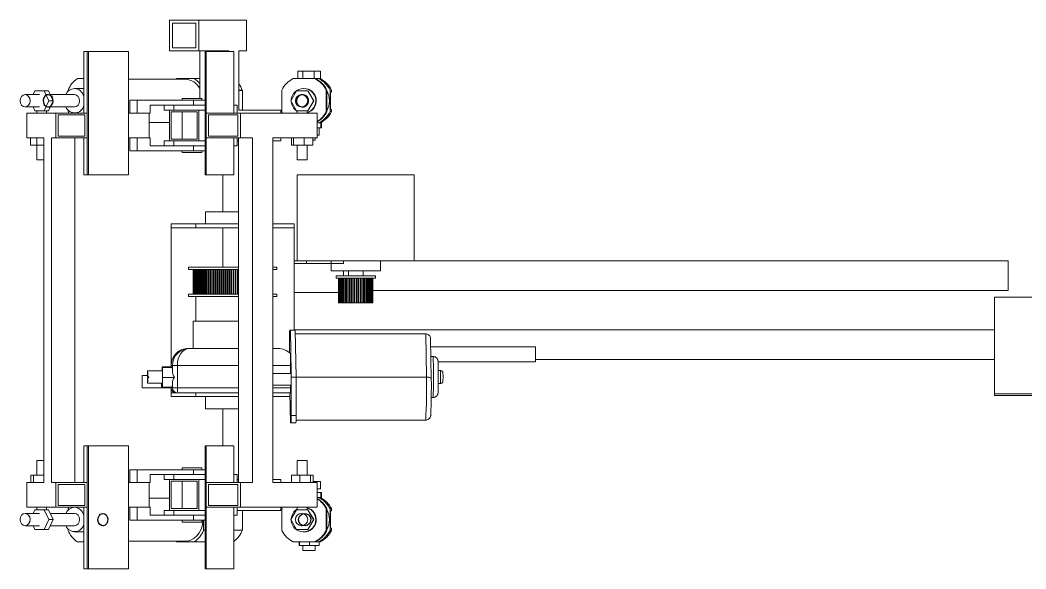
# Model space of a CAD drawing. Header units: millimetres. Extents: x 0 to 1189, y 0 to 841.
# Drawn here: x 435.1 to 516.8, y 687 to 731.6 of the extents above; entities that cross this region are included whole.
import ezdxf

# ---------------------------------------------------------------- set-up
doc = ezdxf.new("R2010")
doc.units = ezdxf.units.MM

msp = doc.modelspace()

# ---------------------------------------------------------------- linework, layer by layer
at = {"color": 7, "linetype": 'Continuous', "lineweight": 15}
for p, q in [((447.239, 731.596), (449.61, 731.596)), ((447.239, 729.096), (447.239, 731.596)), ((449.61, 731.596), (449.61, 729.096)), ((449.61, 731.596), (453.489, 731.596)), ((453.489, 731.596), (453.489, 729.096)), ((447.476, 729.346), (447.476, 731.346)), ((447.476, 731.346), (449.373, 731.346)), ((449.373, 731.346), (449.373, 729.346)), ((440.273, 729.046), (440.273, 724.046)), ((440.273, 729.046), (440.53, 729.046)), ((440.53, 729.046), (440.53, 719.046)), ((440.53, 729.046), (440.664, 729.046)), ((440.664, 729.046), (440.664, 719.046)), ((443.901, 729.046), (440.664, 729.046)), ((443.901, 729.046), (443.901, 719.046)), ((449.61, 729.096), (447.239, 729.096)), ((449.373, 729.346), (447.476, 729.346)), ((449.61, 729.096), (452.06, 729.096)), ((449.689, 729.096), (449.689, 725.246)), ((450.127, 729.046), (450.127, 719.046)), ((450.207, 729.046), (450.127, 729.046)), ((450.207, 729.046), (450.207, 719.046)), ((452.452, 729.046), (450.207, 729.046)), ((452.06, 729.096), (452.06, 729.046)), ((452.452, 724.046), (452.452, 729.046)), ((452.854, 729.096), (453.489, 729.096)), ((452.854, 729.096), (452.854, 724.296)), ((457.649, 727.446), (457.649, 726.846)), ((457.649, 727.446), (458.074, 727.446)), ((458.074, 727.446), (458.074, 726.846)), ((458.074, 727.446), (458.997, 727.446)), ((458.997, 727.446), (458.997, 726.846)), ((458.997, 727.446), (459.495, 727.446)), ((459.495, 727.446), (459.495, 726.846)), ((440.273, 726.846), (439.746, 726.846)), ((448.529, 726.796), (443.901, 726.796)), ((447.822, 726.846), (447.744, 726.796)), ((449.236, 726.846), (447.822, 726.846)), ((449.236, 726.846), (449.689, 726.846)), ((459.031, 726.846), (457.288, 726.846)), ((459.031, 726.846), (459.09, 726.846)), ((459.347, 726.846), (459.09, 726.846)), ((459.347, 726.846), (459.441, 726.846)), ((459.441, 726.846), (459.495, 726.846)), ((436.156, 725.546), (436.296, 725.846)), ((436.296, 725.846), (437.045, 725.846)), ((437.396, 725.846), (437.045, 725.846)), ((437.045, 725.846), (437.42, 725.046)), ((437.396, 725.846), (437.771, 725.046)), ((438.994, 725.81), (438.994, 725.918)), ((440.273, 726.046), (439.517, 726.046)), ((452.854, 725.918), (453.149, 725.918)), ((452.854, 725.896), (453.165, 725.896)), ((453.149, 725.896), (453.149, 725.918)), ((453.165, 724.296), (453.165, 725.896)), ((456.36, 724.175), (456.36, 725.918)), ((457.086, 725.046), (457.548, 725.846)), ((457.548, 725.846), (458.472, 725.846)), ((458.159, 726.046), (458.122, 726.046)), ((458.485, 725.846), (458.472, 725.846)), ((458.472, 725.846), (458.933, 725.046)), ((458.485, 725.846), (458.947, 725.046)), ((459.959, 724.175), (459.959, 725.918)), ((459.959, 725.918), (460.018, 725.918)), ((460.018, 724.175), (460.018, 725.918)), ((460.275, 724.175), (460.275, 725.918)), ((460.275, 725.918), (460.399, 725.918)), ((460.399, 725.746), (460.312, 725.746)), ((460.312, 725.746), (460.312, 724.346)), ((460.399, 725.746), (460.399, 725.918)), ((436.671, 725.546), (435.5, 725.546)), ((437.42, 725.046), (437.045, 724.246)), ((437.771, 725.046), (437.396, 724.246)), ((437.771, 725.046), (437.42, 725.046)), ((439.517, 725.546), (437.537, 725.546)), ((443.997, 725.096), (443.997, 724.046)), ((443.997, 725.096), (444.618, 725.096)), ((444.618, 725.096), (444.618, 724.046)), ((444.618, 725.096), (449.183, 725.096)), ((448.26, 725.246), (448.26, 725.096)), ((448.26, 725.246), (449.86, 725.246)), ((449.183, 725.096), (449.183, 724.696)), ((449.183, 725.096), (450.127, 725.096)), ((449.86, 725.096), (449.86, 725.246)), ((457.548, 724.246), (457.086, 725.046)), ((458.01, 725.546), (457.964, 725.546)), ((458.933, 725.046), (458.472, 724.246)), ((458.947, 725.046), (458.485, 724.246)), ((458.947, 725.046), (458.933, 725.046)), ((435.5, 724.546), (436.671, 724.546)), ((436.296, 724.246), (436.156, 724.546)), ((436.456, 724.246), (436.296, 724.246)), ((436.446, 724.246), (436.446, 724.046)), ((436.885, 724.246), (436.456, 724.246)), ((437.045, 724.246), (436.885, 724.246)), ((437.396, 724.246), (437.045, 724.246)), ((437.246, 724.046), (437.246, 724.246)), ((437.537, 724.546), (439.517, 724.546)), ((438.994, 724.175), (438.994, 724.283)), ((438.994, 724.175), (439.049, 724.046)), ((445.652, 724.696), (448.283, 724.696)), ((445.652, 724.046), (445.652, 724.696)), ((446.802, 724.696), (446.802, 724.296)), ((447.239, 724.296), (446.802, 724.296)), ((447.239, 724.296), (447.239, 721.796)), ((447.43, 724.296), (447.239, 724.296)), ((447.372, 724.156), (447.372, 721.936)), ((449.477, 724.156), (447.372, 724.156)), ((447.596, 724.296), (447.43, 724.296)), ((447.596, 724.696), (447.596, 724.296)), ((450.127, 724.296), (447.596, 724.296)), ((448.26, 724.156), (448.26, 721.936)), ((450.127, 724.696), (448.283, 724.696)), ((449.477, 721.936), (449.477, 724.156)), ((449.61, 721.796), (449.61, 724.296)), ((452.723, 724.696), (452.452, 724.696)), ((452.723, 724.696), (452.723, 724.046)), ((452.854, 724.296), (456.282, 724.296)), ((456.282, 724.046), (456.282, 724.296)), ((456.36, 724.175), (456.427, 724.046)), ((457.745, 724.246), (457.548, 724.246)), ((457.617, 724.246), (457.617, 724.046)), ((458.274, 724.246), (457.745, 724.246)), ((457.964, 724.546), (458.01, 724.546)), ((458.472, 724.246), (458.274, 724.246)), ((458.417, 724.046), (458.417, 724.246)), ((458.485, 724.246), (458.472, 724.246)), ((459.959, 724.175), (460.018, 724.175)), ((460.275, 724.175), (460.399, 724.175)), ((460.312, 724.346), (460.399, 724.346)), ((460.399, 724.175), (460.399, 724.346)), ((435.647, 722.046), (435.647, 724.046)), ((438.008, 724.046), (435.647, 724.046)), ((438.008, 722.046), (438.008, 724.046)), ((440.53, 724.046), (438.008, 724.046)), ((440.354, 723.906), (438.185, 723.906)), ((438.185, 723.906), (438.185, 722.186)), ((440.354, 722.186), (440.354, 723.906)), ((440.53, 724.046), (440.53, 722.046)), ((443.901, 724.046), (444.618, 724.046)), ((444.618, 724.046), (445.652, 724.046)), ((445.569, 724.046), (445.569, 722.046)), ((445.569, 723.296), (447.239, 723.296)), ((450.207, 724.046), (450.207, 722.046)), ((450.207, 724.046), (452.989, 724.046)), ((450.401, 723.906), (452.794, 723.906)), ((450.401, 722.186), (450.401, 723.906)), ((452.794, 723.906), (452.794, 722.186)), ((452.989, 722.046), (452.989, 724.046)), ((452.989, 724.046), (459.243, 724.046)), ((459.243, 722.046), (459.243, 724.046)), ((459.347, 723.246), (459.243, 723.246)), ((459.52, 722.846), (459.243, 722.846)), ((459.347, 723.246), (459.432, 723.246)), ((459.388, 722.846), (459.388, 722.246)), ((459.432, 723.246), (459.52, 723.246)), ((459.52, 722.846), (459.52, 723.246)), ((459.52, 723.246), (459.572, 723.246)), ((459.572, 722.846), (459.52, 722.846)), ((459.572, 722.846), (459.572, 723.246)), ((437.014, 722.046), (435.647, 722.046)), ((435.926, 721.446), (435.926, 722.046)), ((436.459, 721.446), (436.459, 722.046)), ((437.014, 694.046), (437.014, 722.046)), ((437.635, 694.046), (437.635, 722.046)), ((438.008, 722.046), (437.635, 722.046)), ((440.53, 722.046), (438.008, 722.046)), ((438.185, 722.186), (440.354, 722.186)), ((439.536, 694.046), (439.536, 722.046)), ((440.273, 722.046), (440.273, 719.046)), ((443.901, 722.046), (444.618, 722.046)), ((443.997, 720.996), (443.997, 722.046)), ((444.618, 720.996), (444.618, 722.046)), ((444.618, 722.046), (445.652, 722.046)), ((445.652, 721.396), (445.652, 722.046)), ((446.802, 721.796), (446.802, 721.396)), ((446.802, 721.796), (447.239, 721.796)), ((447.239, 721.796), (447.43, 721.796)), ((447.372, 721.936), (449.477, 721.936)), ((447.43, 721.796), (447.596, 721.796)), ((447.596, 721.796), (450.127, 721.796)), ((447.596, 721.396), (447.596, 721.796)), ((450.207, 722.046), (452.989, 722.046)), ((452.794, 722.186), (450.401, 722.186)), ((452.452, 719.046), (452.452, 722.046)), ((452.723, 721.396), (452.723, 722.046)), ((452.723, 721.796), (452.84, 721.796)), ((452.84, 722.046), (452.84, 694.046)), ((452.989, 722.046), (453.976, 722.046)), ((453.976, 722.046), (453.976, 694.046)), ((455.622, 722.046), (459.243, 722.046)), ((455.622, 722.046), (455.622, 694.046)), ((455.622, 721.796), (456.282, 721.796)), ((456.282, 721.796), (456.282, 722.046)), ((457.15, 721.446), (457.15, 722.046)), ((457.306, 721.446), (457.306, 722.046)), ((458.173, 721.446), (458.173, 722.046)), ((458.883, 721.446), (458.883, 722.046)), ((459.072, 721.846), (458.883, 721.846)), ((459.072, 721.846), (459.072, 722.046)), ((459.388, 722.246), (459.243, 722.246)), ((436.459, 721.446), (435.926, 721.446)), ((436.446, 721.446), (436.446, 720.246)), ((437.014, 721.446), (436.459, 721.446)), ((443.997, 720.996), (444.618, 720.996)), ((444.618, 720.996), (449.183, 720.996)), ((448.283, 721.396), (445.652, 721.396)), ((448.26, 720.996), (448.26, 720.846)), ((448.26, 720.846), (449.86, 720.846)), ((450.127, 721.396), (448.283, 721.396)), ((449.183, 720.996), (449.183, 721.396)), ((449.183, 720.996), (450.127, 720.996)), ((449.86, 720.846), (449.86, 720.996)), ((452.723, 721.396), (452.452, 721.396)), ((457.306, 721.446), (457.15, 721.446)), ((458.173, 721.446), (457.306, 721.446)), ((457.617, 721.446), (457.617, 720.246)), ((458.883, 721.446), (458.173, 721.446)), ((458.417, 720.246), (458.417, 721.446)), ((437.014, 720.246), (436.446, 720.246)), ((458.417, 720.246), (457.617, 720.246)), ((440.273, 719.046), (440.53, 719.046)), ((440.53, 719.046), (440.664, 719.046)), ((443.901, 719.046), (440.664, 719.046)), ((450.207, 719.046), (450.127, 719.046)), ((452.452, 719.046), (450.207, 719.046)), ((451.565, 719.046), (451.565, 716.046)), ((457.609, 719.046), (457.609, 712.046)), ((462.365, 719.046), (457.609, 719.046)), ((467.121, 719.046), (462.365, 719.046)), ((467.121, 712.046), (467.121, 719.046)), ((450.165, 716.046), (450.165, 715.046)), ((450.165, 716.046), (452.84, 716.046)), ((447.365, 714.746), (447.365, 715.046)), ((447.365, 715.046), (449.365, 715.046)), ((449.365, 714.746), (447.365, 714.746)), ((447.365, 703.546), (447.365, 714.746)), ((449.365, 715.046), (449.365, 714.746)), ((452.84, 715.046), (449.365, 715.046)), ((452.84, 714.746), (449.365, 714.746)), ((451.565, 714.746), (451.565, 711.546)), ((455.622, 715.046), (457.365, 715.046)), ((457.365, 714.746), (455.622, 714.746)), ((457.365, 715.046), (457.365, 714.746)), ((457.365, 712.046), (457.365, 714.746)), ((457.365, 711.846), (457.365, 712.046)), ((457.365, 712.046), (458.365, 712.046)), ((458.365, 711.846), (457.365, 711.846)), ((457.365, 706.437), (457.365, 711.846)), ((458.365, 712.046), (458.365, 711.846)), ((460.365, 712.046), (458.365, 712.046)), ((460.365, 711.846), (458.365, 711.846)), ((460.365, 711.846), (460.365, 712.046)), ((460.365, 712.046), (461.163, 712.046)), ((460.365, 711.846), (460.365, 711.246)), ((461.365, 711.846), (460.365, 711.846)), ((462.365, 712.046), (461.163, 712.046)), ((461.365, 712.046), (461.365, 711.846)), ((467.121, 712.046), (462.365, 712.046)), ((464.365, 711.246), (464.365, 712.046)), ((515.365, 712.046), (467.121, 712.046)), ((515.365, 709.646), (515.365, 712.046)), ((448.765, 711.546), (448.765, 711.346)), ((448.765, 711.546), (452.84, 711.546)), ((448.765, 711.346), (452.84, 711.346)), ((449.165, 709.346), (449.165, 711.346)), ((449.166, 711.346), (449.166, 709.346)), ((449.172, 709.346), (449.172, 711.346)), ((449.176, 711.346), (449.176, 709.346)), ((449.189, 709.346), (449.189, 711.346)), ((449.195, 711.346), (449.195, 709.346)), ((449.213, 709.346), (449.213, 711.346)), ((449.222, 711.346), (449.222, 709.346)), ((449.247, 709.346), (449.247, 711.346)), ((449.258, 711.346), (449.258, 709.346)), ((449.289, 709.346), (449.289, 711.346)), ((449.302, 711.346), (449.302, 709.346)), ((449.339, 709.346), (449.339, 711.346)), ((449.355, 711.346), (449.355, 709.346)), ((449.398, 709.346), (449.398, 711.346)), ((449.416, 711.346), (449.416, 709.346)), ((449.465, 709.346), (449.465, 711.346)), ((449.485, 711.346), (449.485, 709.346)), ((449.54, 709.346), (449.54, 711.346)), ((449.562, 711.346), (449.562, 709.346)), ((449.622, 709.346), (449.622, 711.346)), ((449.647, 711.346), (449.647, 709.346)), ((449.712, 709.346), (449.712, 711.346)), ((449.739, 711.346), (449.739, 709.346)), ((449.809, 709.346), (449.809, 711.346)), ((449.838, 711.346), (449.838, 709.346)), ((449.914, 709.346), (449.914, 711.346)), ((449.945, 711.346), (449.945, 709.346)), ((450.025, 709.346), (450.025, 711.346)), ((450.057, 711.346), (450.057, 709.346)), ((450.142, 709.346), (450.142, 711.346)), ((450.177, 711.346), (450.177, 709.346)), ((450.266, 709.346), (450.266, 711.346)), ((450.302, 711.346), (450.302, 709.346)), ((450.395, 709.346), (450.395, 711.346)), ((450.433, 711.346), (450.433, 709.346)), ((450.53, 709.346), (450.53, 711.346)), ((450.569, 711.346), (450.569, 709.346)), ((450.67, 709.346), (450.67, 711.346)), ((450.71, 711.346), (450.71, 709.346)), ((450.814, 709.346), (450.814, 711.346)), ((450.856, 711.346), (450.856, 709.346)), ((450.963, 709.346), (450.963, 711.346)), ((451.005, 711.346), (451.005, 709.346)), ((451.115, 709.346), (451.115, 711.346)), ((451.159, 711.346), (451.159, 709.346)), ((451.271, 709.346), (451.271, 711.346)), ((451.316, 711.346), (451.316, 709.346)), ((451.43, 709.346), (451.43, 711.346)), ((451.475, 711.346), (451.475, 709.346)), ((451.591, 709.346), (451.591, 711.346)), ((451.637, 711.346), (451.637, 709.346)), ((451.755, 709.346), (451.755, 711.346)), ((451.802, 711.346), (451.802, 709.346)), ((451.92, 709.346), (451.92, 711.346)), ((451.967, 711.346), (451.967, 709.346)), ((452.086, 709.346), (452.086, 711.346)), ((452.134, 711.346), (452.134, 709.346)), ((452.254, 709.346), (452.254, 711.346)), ((452.301, 711.346), (452.301, 709.346)), ((452.421, 709.346), (452.421, 711.346)), ((452.469, 711.346), (452.469, 709.346)), ((452.589, 709.346), (452.589, 711.346)), ((452.636, 711.346), (452.636, 709.346)), ((452.755, 709.346), (452.755, 711.346)), ((452.802, 711.346), (452.802, 709.346)), ((455.622, 711.546), (455.944, 711.546)), ((455.622, 711.346), (455.944, 711.346)), ((455.944, 711.546), (455.965, 711.546)), ((455.944, 711.346), (455.965, 711.346)), ((455.965, 711.346), (455.965, 711.546)), ((462.365, 711.246), (460.365, 711.246)), ((461.365, 711.246), (461.365, 710.846)), ((461.765, 711.246), (461.765, 710.846)), ((464.365, 711.246), (462.365, 711.246)), ((462.965, 710.846), (462.965, 711.246)), ((460.765, 710.846), (460.765, 710.646)), ((460.765, 710.846), (463.965, 710.846)), ((460.765, 710.646), (463.965, 710.646)), ((460.966, 710.646), (460.966, 708.646)), ((460.967, 708.646), (460.967, 710.646)), ((460.98, 710.646), (460.98, 708.646)), ((460.984, 708.646), (460.984, 710.646)), ((461.009, 710.646), (461.009, 708.646)), ((461.016, 708.646), (461.016, 710.646)), ((461.053, 710.646), (461.053, 708.646)), ((461.062, 708.646), (461.062, 710.646)), ((461.111, 710.646), (461.111, 708.646)), ((461.123, 708.646), (461.123, 710.646)), ((461.183, 710.646), (461.183, 708.646)), ((461.198, 708.646), (461.198, 710.646)), ((461.268, 710.646), (461.268, 708.646)), ((461.285, 708.646), (461.285, 710.646)), ((461.365, 710.646), (461.365, 708.646)), ((461.384, 708.646), (461.384, 710.646)), ((461.473, 710.646), (461.473, 708.646)), ((461.494, 708.646), (461.494, 710.646)), ((461.591, 710.646), (461.591, 708.646)), ((461.613, 708.646), (461.613, 710.646)), ((461.717, 710.646), (461.717, 708.646)), ((461.741, 708.646), (461.741, 710.646)), ((461.851, 710.646), (461.851, 708.646)), ((461.875, 708.646), (461.875, 710.646)), ((461.989, 710.646), (461.989, 708.646)), ((462.015, 708.646), (462.015, 710.646)), ((462.132, 710.646), (462.132, 708.646)), ((462.159, 708.646), (462.159, 710.646)), ((462.278, 710.646), (462.278, 708.646)), ((462.305, 708.646), (462.305, 710.646)), ((462.425, 710.646), (462.425, 708.646)), ((462.451, 708.646), (462.451, 710.646)), ((462.57, 710.646), (462.57, 708.646)), ((462.597, 708.646), (462.597, 710.646)), ((462.714, 710.646), (462.714, 708.646)), ((462.74, 708.646), (462.74, 710.646)), ((462.854, 710.646), (462.854, 708.646)), ((462.879, 708.646), (462.879, 710.646)), ((462.988, 710.646), (462.988, 708.646)), ((463.012, 708.646), (463.012, 710.646)), ((463.116, 710.646), (463.116, 708.646)), ((463.138, 708.646), (463.138, 710.646)), ((463.235, 710.646), (463.235, 708.646)), ((463.256, 708.646), (463.256, 710.646)), ((463.345, 710.646), (463.345, 708.646)), ((463.364, 708.646), (463.364, 710.646)), ((463.444, 710.646), (463.444, 708.646)), ((463.461, 708.646), (463.461, 710.646)), ((463.531, 710.646), (463.531, 708.646)), ((463.546, 708.646), (463.546, 710.646)), ((463.606, 710.646), (463.606, 708.646)), ((463.618, 708.646), (463.618, 710.646)), ((463.667, 710.646), (463.667, 708.646)), ((463.676, 708.646), (463.676, 710.646)), ((463.713, 710.646), (463.713, 708.646)), ((463.72, 708.646), (463.72, 710.646)), ((463.745, 710.646), (463.745, 708.646)), ((463.749, 708.646), (463.749, 710.646)), ((463.762, 710.646), (463.762, 708.646)), ((463.763, 708.646), (463.763, 710.646)), ((463.965, 710.646), (463.965, 710.846)), ((460.966, 709.496), (457.365, 709.496)), ((515.365, 709.646), (463.763, 709.646)), ((448.765, 709.346), (448.765, 709.146)), ((448.765, 709.346), (452.84, 709.346)), ((448.765, 709.146), (452.84, 709.146)), ((449.365, 709.146), (449.365, 707.146)), ((455.622, 709.346), (455.944, 709.346)), ((455.622, 709.146), (455.944, 709.146)), ((455.944, 709.346), (455.965, 709.346)), ((455.944, 709.146), (455.965, 709.146)), ((455.965, 709.146), (455.965, 709.346)), ((460.966, 708.646), (460.967, 708.646)), ((460.967, 708.646), (460.98, 708.646)), ((460.98, 708.646), (460.984, 708.646)), ((460.984, 708.646), (461.009, 708.646)), ((461.009, 708.646), (461.016, 708.646)), ((461.016, 708.646), (461.053, 708.646)), ((461.053, 708.646), (461.062, 708.646)), ((461.062, 708.646), (461.111, 708.646)), ((461.111, 708.646), (461.123, 708.646)), ((461.123, 708.646), (461.183, 708.646)), ((461.183, 708.646), (461.198, 708.646)), ((461.198, 708.646), (461.268, 708.646)), ((461.268, 708.646), (461.285, 708.646)), ((461.285, 708.646), (461.365, 708.646)), ((461.365, 708.646), (461.384, 708.646)), ((461.384, 708.646), (461.473, 708.646)), ((461.473, 708.646), (461.494, 708.646)), ((461.494, 708.646), (461.591, 708.646)), ((461.591, 708.646), (461.613, 708.646)), ((461.613, 708.646), (461.717, 708.646)), ((461.717, 708.646), (461.741, 708.646)), ((461.741, 708.646), (461.851, 708.646)), ((461.851, 708.646), (461.875, 708.646)), ((461.875, 708.646), (461.989, 708.646)), ((461.989, 708.646), (462.015, 708.646)), ((462.015, 708.646), (462.132, 708.646)), ((462.132, 708.646), (462.159, 708.646)), ((462.159, 708.646), (462.278, 708.646)), ((462.278, 708.646), (462.305, 708.646)), ((462.305, 708.646), (462.425, 708.646)), ((462.425, 708.646), (462.451, 708.646)), ((462.451, 708.646), (462.57, 708.646)), ((462.57, 708.646), (462.597, 708.646)), ((462.597, 708.646), (462.714, 708.646)), ((462.714, 708.646), (462.74, 708.646)), ((462.74, 708.646), (462.854, 708.646)), ((462.854, 708.646), (462.879, 708.646)), ((462.879, 708.646), (462.988, 708.646)), ((462.988, 708.646), (463.012, 708.646)), ((463.012, 708.646), (463.116, 708.646)), ((463.116, 708.646), (463.138, 708.646)), ((463.138, 708.646), (463.235, 708.646)), ((463.235, 708.646), (463.256, 708.646)), ((463.256, 708.646), (463.345, 708.646)), ((463.345, 708.646), (463.364, 708.646)), ((463.364, 708.646), (463.444, 708.646)), ((463.444, 708.646), (463.461, 708.646)), ((463.461, 708.646), (463.531, 708.646)), ((463.531, 708.646), (463.546, 708.646)), ((463.546, 708.646), (463.606, 708.646)), ((463.606, 708.646), (463.618, 708.646)), ((463.618, 708.646), (463.667, 708.646)), ((463.667, 708.646), (463.676, 708.646)), ((463.676, 708.646), (463.713, 708.646)), ((463.713, 708.646), (463.72, 708.646)), ((463.72, 708.646), (463.745, 708.646)), ((463.745, 708.646), (463.749, 708.646)), ((463.749, 708.646), (463.762, 708.646)), ((463.762, 708.646), (463.763, 708.646)), ((518.27, 709.11), (514.27, 709.11)), ((514.27, 701.25), (514.27, 709.11)), ((449.165, 707.146), (449.165, 704.946)), ((452.84, 707.146), (449.165, 707.146)), ((456.997, 706.437), (457.052, 706.437)), ((457.052, 706.437), (457.115, 702.918)), ((457.052, 706.437), (457.452, 706.437)), ((514.27, 706.446), (457.365, 706.446)), ((457.452, 706.437), (457.521, 702.609)), ((468.051, 706.122), (457.458, 706.122)), ((468.051, 706.122), (468.114, 702.622)), ((456.986, 704.598), (456.986, 705.837)), ((468.506, 702.465), (468.448, 705.728)), ((448.847, 704.946), (448.765, 704.946)), ((452.84, 704.946), (448.847, 704.946)), ((456.046, 704.946), (455.622, 704.946)), ((476.965, 705.065), (468.46, 705.065)), ((476.965, 703.865), (476.965, 705.065)), ((468.651, 704.288), (468.474, 704.288)), ((469.056, 703.865), (476.965, 703.865)), ((514.27, 704.046), (476.965, 704.046)), ((446.655, 703.122), (445.455, 703.122)), ((446.643, 703.122), (446.647, 703.436)), ((446.647, 703.436), (446.663, 703.407)), ((446.647, 703.436), (447.447, 703.436)), ((446.663, 703.407), (446.671, 702.593)), ((446.663, 703.407), (447.463, 703.407)), ((447.365, 703.546), (447.365, 703.436)), ((447.365, 703.546), (447.465, 703.546)), ((447.447, 703.436), (447.463, 703.407)), ((447.463, 703.407), (447.465, 703.196)), ((447.465, 703.546), (447.465, 703.196)), ((447.872, 703.546), (447.465, 703.546)), ((447.872, 701.746), (447.872, 703.546)), ((457.071, 703.546), (457.071, 702.918)), ((457.121, 702.918), (457.121, 702.609)), ((469.251, 703.146), (469.051, 703.146)), ((445.018, 701.746), (445.018, 702.746)), ((445.021, 702.746), (445.021, 701.746)), ((445.446, 702.648), (445.464, 702.648)), ((445.464, 702.596), (445.446, 702.596)), ((445.455, 702.122), (446.655, 702.122)), ((445.564, 702.648), (445.464, 702.648)), ((445.464, 702.596), (445.564, 702.596)), ((446.577, 701.746), (446.577, 702.122)), ((446.646, 701.837), (446.643, 702.122)), ((446.671, 702.593), (446.662, 701.808)), ((446.671, 702.593), (447.635, 702.593)), ((447.465, 702.072), (447.462, 701.808)), ((447.465, 702.072), (447.465, 701.746)), ((457.121, 702.609), (457.121, 701.97)), ((457.121, 702.609), (457.521, 702.609)), ((468.114, 702.622), (457.52, 702.622)), ((457.521, 702.609), (457.521, 699.49)), ((469.051, 702.098), (469.251, 702.098)), ((469.457, 702.532), (469.457, 702.622)), ((446.577, 701.746), (447.437, 701.746)), ((446.662, 701.808), (446.646, 701.837)), ((446.662, 701.808), (447.462, 701.808)), ((447.365, 701.346), (447.365, 701.746)), ((447.365, 701.046), (447.365, 701.346)), ((447.365, 701.346), (447.807, 701.346)), ((447.437, 701.808), (447.437, 701.746)), ((447.465, 701.746), (447.437, 701.746)), ((447.872, 701.746), (447.465, 701.746)), ((447.807, 701.346), (447.865, 701.346)), ((447.865, 701.346), (452.84, 701.346)), ((449.365, 701.346), (449.365, 701.046)), ((455.622, 701.346), (457.064, 701.346)), ((457.052, 698.89), (457.008, 701.346)), ((457.071, 701.97), (457.071, 701.746)), ((457.121, 701.97), (457.121, 699.49)), ((518.27, 701.25), (514.27, 701.25)), ((514.27, 701.11), (514.27, 701.25)), ((449.365, 701.046), (447.365, 701.046)), ((452.84, 701.046), (449.365, 701.046)), ((450.165, 701.046), (450.165, 700.046)), ((457.014, 701.046), (455.622, 701.046)), ((468.498, 700.956), (468.651, 700.956)), ((518.27, 701.11), (514.27, 701.11)), ((450.165, 700.046), (452.84, 700.046)), ((451.565, 700.046), (451.565, 697.046)), ((457.11, 698.89), (457.052, 698.89)), ((457.11, 698.89), (457.51, 698.89)), ((457.121, 699.49), (457.521, 699.49)), ((468.051, 699.122), (457.518, 699.122)), ((440.273, 697.046), (440.273, 694.046)), ((440.273, 697.046), (440.53, 697.046)), ((440.53, 687.046), (440.53, 697.046)), ((440.53, 697.046), (440.664, 697.046)), ((440.664, 687.046), (440.664, 697.046)), ((443.901, 697.046), (440.664, 697.046)), ((443.901, 687.046), (443.901, 697.046)), ((450.127, 687.046), (450.127, 697.046)), ((450.207, 697.046), (450.127, 697.046)), ((450.207, 687.046), (450.207, 697.046)), ((452.452, 697.046), (450.207, 697.046)), ((452.452, 694.046), (452.452, 697.046)), ((436.446, 695.846), (436.446, 694.646)), ((436.446, 695.846), (437.014, 695.846)), ((457.617, 695.846), (457.617, 694.646)), ((457.617, 695.846), (458.417, 695.846)), ((458.417, 694.646), (458.417, 695.846)), ((435.962, 694.646), (435.962, 694.046)), ((435.962, 694.646), (436.172, 694.646)), ((436.172, 694.646), (436.172, 694.046)), ((436.172, 694.646), (437.014, 694.646)), ((443.997, 695.096), (443.997, 694.046)), ((443.997, 695.096), (444.618, 695.096)), ((444.618, 695.096), (444.618, 694.046)), ((444.618, 695.096), (449.183, 695.096)), ((445.652, 694.696), (445.652, 694.046)), ((448.283, 694.696), (445.652, 694.696)), ((446.802, 694.696), (446.802, 694.296)), ((447.596, 694.696), (447.596, 694.296)), ((448.26, 695.246), (448.26, 695.096)), ((449.819, 695.246), (448.26, 695.246)), ((450.127, 694.696), (448.283, 694.696)), ((449.183, 695.096), (449.183, 694.696)), ((449.183, 695.096), (450.127, 695.096)), ((449.86, 695.246), (449.819, 695.246)), ((449.86, 695.096), (449.86, 695.246)), ((452.723, 694.696), (452.452, 694.696)), ((452.723, 694.696), (452.723, 694.046)), ((457.136, 694.646), (457.136, 694.046)), ((457.136, 694.646), (457.819, 694.646)), ((457.819, 694.646), (457.819, 694.046)), ((457.819, 694.646), (458.699, 694.646)), ((458.699, 694.646), (458.699, 694.046)), ((458.699, 694.646), (458.897, 694.646)), ((458.897, 694.646), (458.897, 694.046)), ((435.647, 694.046), (435.647, 692.046)), ((437.014, 694.046), (435.647, 694.046)), ((438.008, 694.046), (437.635, 694.046)), ((438.008, 694.046), (438.008, 692.046)), ((440.53, 694.046), (438.008, 694.046)), ((438.185, 693.906), (440.354, 693.906)), ((438.185, 692.186), (438.185, 693.906)), ((440.354, 693.906), (440.354, 692.186)), ((440.53, 692.046), (440.53, 694.046)), ((443.901, 694.046), (444.618, 694.046)), ((444.618, 694.046), (445.652, 694.046)), ((445.569, 692.046), (445.569, 694.046)), ((446.802, 694.296), (447.239, 694.296)), ((447.239, 694.296), (447.43, 694.296)), ((447.239, 691.796), (447.239, 694.296)), ((447.372, 694.156), (449.477, 694.156)), ((447.372, 691.936), (447.372, 694.156)), ((447.43, 694.296), (447.596, 694.296)), ((447.596, 694.296), (450.127, 694.296)), ((448.26, 694.156), (448.26, 691.936)), ((449.477, 694.156), (449.477, 691.936)), ((449.61, 694.296), (449.61, 691.796)), ((450.207, 692.046), (450.207, 694.046)), ((450.207, 694.046), (452.989, 694.046)), ((452.794, 693.906), (450.401, 693.906)), ((450.401, 693.906), (450.401, 692.186)), ((452.723, 694.296), (452.84, 694.296)), ((452.794, 692.186), (452.794, 693.906)), ((452.989, 694.046), (452.989, 692.046)), ((452.989, 694.046), (453.976, 694.046)), ((455.622, 694.296), (456.282, 694.296)), ((455.622, 694.046), (459.243, 694.046)), ((456.282, 694.296), (456.282, 694.046)), ((458.897, 694.134), (458.997, 694.134)), ((458.997, 694.134), (458.997, 694.046)), ((458.997, 694.134), (459.495, 694.134)), ((459.243, 694.046), (459.243, 692.046)), ((459.495, 694.134), (459.495, 693.534)), ((459.243, 693.534), (459.495, 693.534)), ((459.52, 693.246), (459.243, 693.246)), ((459.52, 693.246), (459.52, 692.846)), ((459.572, 693.246), (459.52, 693.246)), ((459.572, 692.846), (459.572, 693.246)), ((447.239, 692.796), (445.569, 692.796)), ((459.347, 692.846), (459.243, 692.846)), ((459.347, 692.846), (459.432, 692.846)), ((459.432, 692.846), (459.52, 692.846)), ((459.52, 692.846), (459.572, 692.846)), ((436.671, 691.546), (435.5, 691.546)), ((438.008, 692.046), (435.647, 692.046)), ((436.296, 691.846), (436.156, 691.546)), ((436.456, 691.846), (436.296, 691.846)), ((436.446, 692.046), (436.446, 691.846)), ((436.456, 691.846), (436.885, 691.846)), ((437.045, 691.846), (436.885, 691.846)), ((437.42, 691.046), (437.045, 691.846)), ((437.045, 691.846), (437.396, 691.846)), ((437.246, 691.846), (437.246, 692.046)), ((437.771, 691.046), (437.396, 691.846)), ((439.517, 691.546), (437.537, 691.546)), ((440.53, 692.046), (438.008, 692.046)), ((440.354, 692.186), (438.185, 692.186)), ((439.049, 692.046), (438.994, 691.918)), ((438.994, 691.81), (438.994, 691.918)), ((440.273, 692.046), (440.273, 687.046)), ((443.901, 692.046), (444.618, 692.046)), ((443.997, 690.996), (443.997, 692.046)), ((444.618, 690.996), (444.618, 692.046)), ((444.618, 692.046), (445.652, 692.046)), ((445.652, 692.046), (445.652, 691.396)), ((445.652, 691.396), (448.283, 691.396)), ((446.802, 691.796), (446.802, 691.396)), ((447.239, 691.796), (446.802, 691.796)), ((447.43, 691.796), (447.239, 691.796)), ((449.477, 691.936), (447.372, 691.936)), ((447.596, 691.796), (447.43, 691.796)), ((447.596, 691.396), (447.596, 691.796)), ((450.127, 691.796), (447.596, 691.796)), ((450.127, 691.396), (448.283, 691.396)), ((449.183, 690.996), (449.183, 691.396)), ((450.207, 692.046), (452.989, 692.046)), ((450.401, 692.186), (452.794, 692.186)), ((452.452, 687.046), (452.452, 692.046)), ((452.723, 691.396), (452.452, 691.396)), ((452.723, 691.396), (452.723, 692.046)), ((452.723, 691.796), (456.282, 691.796)), ((452.989, 692.046), (459.243, 692.046)), ((453.165, 690.196), (453.165, 691.796)), ((456.282, 692.046), (456.282, 691.796)), ((456.427, 692.046), (456.36, 691.918)), ((456.36, 690.175), (456.36, 691.918)), ((457.548, 691.846), (457.086, 691.046)), ((457.745, 691.846), (457.548, 691.846)), ((457.617, 692.046), (457.617, 691.846)), ((457.745, 691.846), (458.274, 691.846)), ((458.01, 691.546), (457.964, 691.546)), ((458.472, 691.846), (458.274, 691.846)), ((458.417, 691.846), (458.417, 692.046)), ((458.933, 691.046), (458.472, 691.846)), ((458.472, 691.846), (458.485, 691.846)), ((458.947, 691.046), (458.485, 691.846)), ((459.959, 690.175), (459.959, 691.918)), ((459.959, 691.918), (460.018, 691.918)), ((460.018, 690.175), (460.018, 691.918)), ((460.275, 690.175), (460.275, 691.918)), ((460.275, 691.918), (460.399, 691.918)), ((460.399, 691.746), (460.312, 691.746)), ((460.312, 691.746), (460.312, 690.346)), ((460.399, 691.746), (460.399, 691.918)), ((437.045, 690.246), (437.42, 691.046)), ((437.396, 690.246), (437.771, 691.046)), ((437.42, 691.046), (437.771, 691.046)), ((443.997, 690.996), (444.618, 690.996)), ((444.618, 690.996), (449.183, 690.996)), ((448.26, 690.996), (448.26, 690.846)), ((449.819, 690.846), (448.26, 690.846)), ((449.183, 690.996), (450.127, 690.996)), ((449.86, 690.846), (449.819, 690.846)), ((449.86, 690.846), (449.86, 690.996)), ((449.989, 690.175), (449.989, 690.996)), ((457.086, 691.046), (457.548, 690.246)), ((458.472, 690.246), (458.933, 691.046)), ((458.485, 690.246), (458.947, 691.046)), ((458.933, 691.046), (458.947, 691.046)), ((435.5, 690.546), (436.671, 690.546)), ((436.156, 690.546), (436.296, 690.246)), ((436.296, 690.246), (437.045, 690.246)), ((437.045, 690.246), (437.396, 690.246)), ((437.537, 690.546), (439.517, 690.546)), ((438.994, 690.175), (438.994, 690.283)), ((439.517, 690.046), (440.273, 690.046)), ((449.989, 690.175), (450.127, 690.175)), ((452.452, 690.196), (453.165, 690.196)), ((452.452, 690.175), (453.149, 690.175)), ((453.149, 690.175), (453.149, 690.196)), ((457.548, 690.246), (458.472, 690.246)), ((457.964, 690.546), (458.01, 690.546)), ((458.122, 690.046), (458.159, 690.046)), ((458.472, 690.246), (458.485, 690.246)), ((459.959, 690.175), (460.018, 690.175)), ((460.275, 690.175), (460.399, 690.175)), ((460.312, 690.346), (460.399, 690.346)), ((460.399, 690.175), (460.399, 690.346)), ((440.273, 689.246), (439.746, 689.246)), ((443.901, 689.296), (448.529, 689.296)), ((447.744, 689.296), (447.822, 689.246)), ((449.236, 689.246), (447.822, 689.246)), ((449.236, 689.246), (450.127, 689.246)), ((459.031, 689.246), (457.288, 689.246)), ((457.757, 689.246), (457.757, 688.934)), ((457.789, 688.934), (457.757, 688.934)), ((457.789, 689.246), (457.789, 688.934)), ((458.604, 688.934), (457.789, 688.934)), ((458.072, 688.934), (458.072, 688.534)), ((458.604, 689.246), (458.604, 688.934)), ((459.388, 688.934), (458.604, 688.934)), ((459.031, 689.246), (459.09, 689.246)), ((459.072, 688.534), (459.072, 688.934)), ((459.347, 689.246), (459.09, 689.246)), ((459.347, 689.246), (459.471, 689.246)), ((459.388, 689.246), (459.388, 688.934)), ((459.072, 688.534), (458.072, 688.534)), ((440.273, 687.046), (440.53, 687.046)), ((440.53, 687.046), (440.664, 687.046)), ((443.901, 687.046), (440.664, 687.046)), ((450.207, 687.046), (450.127, 687.046)), ((452.452, 687.046), (450.207, 687.046))]:
    msp.add_line(p, q, dxfattribs=at)
at = {"color": 8, "linetype": 'Continuous', "lineweight": 15}
for p, q in [((447.365, 703.436), (447.365, 703.546)), ((447.365, 703.546), (447.365, 703.546)), ((447.872, 703.546), (452.84, 703.546)), ((455.622, 703.546), (457.071, 703.546)), ((452.84, 701.746), (447.872, 701.746)), ((457.071, 701.746), (455.622, 701.746))]:
    msp.add_line(p, q, dxfattribs=at)
at = {"color": 7, "linetype": 'Continuous', "lineweight": 15, "flags": 128}
for points in [[(435.656, 725.508), (435.501, 725.546), (435.346, 725.509), (435.214, 725.401), (435.126, 725.239), (435.095, 725.048), (435.125, 724.857), (435.213, 724.694), (435.344, 724.585), (435.499, 724.546), (435.654, 724.584), (435.786, 724.692), (435.874, 724.854), (435.906, 725.045), (435.875, 725.236), (435.788, 725.399), (435.656, 725.508)], [(439.517, 724.546), (439.672, 724.585), (439.804, 724.693), (439.892, 724.855), (439.923, 725.046), (439.892, 725.238), (439.804, 725.4), (439.672, 725.508), (439.517, 725.546)], [(457.003, 705.837), (457.002, 705.952), (457.001, 706.049), (456.999, 706.114), (456.997, 706.137), (456.995, 706.114), (456.993, 706.049), (456.992, 705.952), (456.992, 705.837), (456.992, 705.722), (456.993, 705.625), (456.995, 705.56), (456.997, 705.537), (456.999, 705.56), (457.001, 705.625), (457.002, 705.722), (457.003, 705.837)], [(445.446, 702.648), (445.447, 702.831), (445.449, 702.985), (445.452, 703.086), (445.455, 703.122), (445.458, 703.086), (445.461, 702.985), (445.463, 702.831), (445.464, 702.648)], [(445.464, 702.596), (445.463, 702.413), (445.461, 702.259), (445.458, 702.158), (445.455, 702.122), (445.452, 702.158), (445.449, 702.259), (445.447, 702.413), (445.446, 702.596)], [(457.105, 699.49), (457.105, 699.376), (457.107, 699.278), (457.108, 699.213), (457.11, 699.19), (457.112, 699.213), (457.114, 699.278), (457.115, 699.376), (457.116, 699.49), (457.115, 699.605), (457.114, 699.703), (457.112, 699.768), (457.11, 699.79), (457.108, 699.768), (457.107, 699.703), (457.105, 699.605), (457.105, 699.49)], [(435.656, 690.585), (435.501, 690.546), (435.346, 690.584), (435.214, 690.692), (435.126, 690.854), (435.095, 691.045), (435.125, 691.236), (435.213, 691.399), (435.344, 691.508), (435.499, 691.546), (435.654, 691.509), (435.786, 691.401), (435.874, 691.239), (435.906, 691.048), (435.875, 690.857), (435.788, 690.694), (435.656, 690.585)], [(439.517, 690.546), (439.672, 690.585), (439.804, 690.693), (439.892, 690.855), (439.923, 691.046), (439.892, 691.238), (439.804, 691.4), (439.672, 691.508), (439.517, 691.546)], [(448.529, 689.296), (448.673, 689.305), (448.954, 689.377), (449.218, 689.516), (449.453, 689.719), (449.651, 689.975), (449.803, 690.276), (449.903, 690.608), (449.946, 690.958), (449.947, 690.996)]]:
    msp.add_lwpolyline(points, dxfattribs=at)
at = {"color": 7, "linetype": 'Continuous', "flags": 128}
for points in [[(437.413, 725.544), (437.255, 725.525), (437.116, 725.433), (437.015, 725.283), (436.969, 725.096), (436.985, 724.902), (437.059, 724.73), (437.181, 724.606), (437.333, 724.549), (437.49, 724.568), (437.63, 724.66), (437.73, 724.81), (437.776, 724.997), (437.761, 725.191), (437.686, 725.363), (437.564, 725.487), (437.413, 725.544)], [(458.087, 725.544), (457.893, 725.525), (457.721, 725.433), (457.597, 725.283), (457.54, 725.096), (457.559, 724.902), (457.651, 724.73), (457.801, 724.606), (457.988, 724.549), (458.182, 724.568), (458.354, 724.66), (458.478, 724.81), (458.535, 724.997), (458.516, 725.191), (458.424, 725.363), (458.273, 725.487), (458.087, 725.544)], [(441.86, 690.549), (441.703, 690.568), (441.563, 690.66), (441.463, 690.81), (441.417, 690.997), (441.432, 691.191), (441.507, 691.363), (441.629, 691.487), (441.78, 691.544), (441.938, 691.525), (442.077, 691.433), (442.178, 691.283), (442.224, 691.096), (442.208, 690.902), (442.134, 690.73), (442.012, 690.606), (441.86, 690.549)], [(458.261, 690.549), (458.067, 690.568), (457.895, 690.66), (457.771, 690.81), (457.714, 690.997), (457.733, 691.191), (457.825, 691.363), (457.976, 691.487), (458.162, 691.544), (458.357, 691.525), (458.529, 691.433), (458.652, 691.283), (458.709, 691.096), (458.69, 690.902), (458.599, 690.73), (458.448, 690.606), (458.261, 690.549)]]:
    msp.add_lwpolyline(points, dxfattribs=at)
at = {"color": 7, "linetype": 'Continuous', "lineweight": 15}
for centre in [(457.964, 725.047), (457.964, 691.046)]:
    msp.add_circle(centre, 0.5, dxfattribs=at)
for centre, radius, start, end in [((440.735, 725.275), 1.857, 122.18699, 159.73629), ((448.474, 725.432), 1.365, 27.0981, 87.68055), ((448.359, 725.402), 1.689, 38.06008, 58.72843), ((458.159, 725.047), 2, 115.84955, 154.16572), ((458.159, 725.047), 2, 25.83436, 64.15074), ((458.218, 725.047), 2, 25.83436, 64.15074), ((458.475, 725.047), 2, 25.83436, 64.15074), ((458.599, 725.047), 2, 25.83412, 64.15098), ((439.559, 725.244), 0.803, 92.99665, 157.9039), ((439.456, 725.207), 0.842, 13.81401, 85.81747), ((451.232, 725.175), 2.056, 21.20192, 37.9068), ((458.122, 725.047), 1, 90.00764, 176.18358), ((458.122, 725.046), 1, 287.13531, 89.98642), ((458.159, 725.046), 1, 284.94584, 89.98688), ((458.475, 725.046), 1.75, 331.85009, 28.14991), ((458.123, 725.047), 1.001, 183.84588, 239.58436), ((439.524, 724.829), 0.763, 201.73578, 349.12084), ((458.159, 725.046), 2, 302.8427, 334.16429), ((458.218, 725.046), 2, 300.82918, 334.16531), ((458.475, 725.046), 2, 295.84926, 334.16564), ((458.599, 725.046), 2, 295.84902, 334.16588), ((465.41, 705.987), 8.425, 176.93741, 181.01944), ((448.765, 703.546), 1.4, 90, 180), ((448.765, 703.547), 1.4, 90.00445, 180.00482), ((397.793, 703.605), 59.278, 359.94333, 0.89039), ((437.244, 702.622), 9.424, 356.95875, 3.04125), ((484.129, 702.622), 38.583, 179.96099, 180.03901), ((421.449, 702.622), 24.115, 359.93759, 0.06241), ((423.643, 701.664), 44.481, 356.72346, 1.23365), ((410.025, 701.921), 58.484, 357.71047, 0.52909), ((447.765, 701.746), 0.4, 180, 270), ((447.765, 701.746), 0.4, 179.99432, 269.99714), ((447.865, 701.746), 0.4, 179.99602, 269.99545), ((442.26, 701.647), 5.613, 356.93593, 1.02032), ((451.457, 701.646), 5.615, 356.93741, 1.02055), ((448.705, 699.34), 8.417, 356.9355, 1.02134), ((449.101, 699.34), 8.421, 356.93706, 1.02093), ((458.218, 691.047), 2, 25.83428, 59.17144), ((458.159, 691.047), 2, 25.83445, 57.15856), ((458.475, 691.047), 2, 25.83444, 64.15084), ((458.599, 691.047), 2, 25.8342, 64.15108), ((439.559, 691.244), 0.803, 92.99689, 157.9043), ((439.456, 691.207), 0.842, 13.815, 85.81648), ((458.122, 691.047), 1, 183.82925, 72.88285), ((458.123, 691.046), 1, 120.39303, 176.17711), ((458.159, 691.046), 1, 270.0136, 75.05367), ((458.475, 691.046), 1.75, 331.85011, 28.14989), ((439.524, 690.829), 0.763, 201.73602, 349.1206), ((440.735, 690.818), 1.857, 200.26414, 237.8124), ((448.247, 690.818), 1.857, 302.18797, 339.73504), ((451.394, 690.825), 1.872, 304.45133, 339.65709), ((458.159, 691.046), 2, 205.8347, 244.14984), ((458.159, 691.046), 2, 295.84986, 334.16522), ((458.218, 691.046), 2, 295.84986, 334.16522), ((458.475, 691.046), 2, 295.84986, 334.16522), ((458.599, 691.046), 2, 295.84962, 334.16546)]:
    msp.add_arc(centre, radius, start, end, dxfattribs=at)
at = {"color": 8, "linetype": 'Continuous', "lineweight": 15}
for centre, radius, start, end in [((446.934, 703.067), 21.751, 358.82681, 3.21612), ((462.553, 702.765), 6.709, 358.7813, 3.26145), ((446.934, 702.177), 21.751, 356.7839, 1.17316), ((463.814, 702.457), 5.449, 356.22002, 1.73722)]:
    msp.add_arc(centre, radius, start, end, dxfattribs=at)
at = {"color": 7, "linetype": 'Continuous', "lineweight": 15}
for centre, major_axis, ratio, start_param, end_param in [((448.847, 703.546), (0, 1.4), 0.987106, 0, 1.570796), ((448.847, 703.546), (0, 1.4), 0.696343, 0, 1.570796), ((456.046, 703.546), (1.425, 0), 0.982636, 0.775193, 1.570796), ((447.865, 703.196), (-0.01, 0.746), 0.535742, 1.563616, 2.504781), ((447.865, 702.072), (0.012, 0.645), 0.620126, 0.640777, 1.581942)]:
    msp.add_ellipse(centre, major_axis=major_axis, ratio=ratio, start_param=start_param, end_param=end_param, dxfattribs=at)
for points, knots in [([(468.051, 706.122), (468.094, 706.118), (468.178, 706.11), (468.291, 706.049), (468.381, 705.958), (468.437, 705.843), (468.449, 705.759), (468.448, 705.719), (468.448, 705.718)], [0, 0, 0, 0, 0.1936929, 0.3871746, 0.5865763, 0.8004448, 0.996826, 1, 1, 1, 1]), ([(469.074, 702.622), (469.074, 702.672), (469.074, 702.816), (469.073, 703.051), (469.07, 703.309), (469.067, 703.535), (469.063, 703.717), (469.059, 703.833), (469.055, 703.895), (469.05, 703.936), (469.041, 703.985), (469.02, 704.051), (468.971, 704.137), (468.882, 704.223), (468.768, 704.28), (468.687, 704.282), (468.653, 704.282)], [0, 0, 0, 0, 0.059969, 0.174613, 0.289505, 0.404619, 0.520272, 0.637446, 0.715272, 0.759693, 0.782279, 0.809141, 0.851095, 0.902611, 0.958408, 1, 1, 1, 1]), ([(457.121, 702.918), (456.932, 702.918), (456.556, 702.918), (456.083, 702.918), (455.769, 702.918), (455.647, 702.918), (455.622, 702.918)], [0, 0, 0, 0, 0.378003, 0.755162, 0.949492, 1, 1, 1, 1]), ([(469.457, 702.622), (469.457, 702.647), (469.457, 702.713), (469.456, 702.813), (469.454, 702.909), (469.453, 702.942), (469.45, 702.972), (469.446, 702.996), (469.434, 703.032), (469.405, 703.081), (469.351, 703.124), (469.294, 703.147), (469.261, 703.144), (469.251, 703.143)], [0, 0, 0, 0, 0.0953587, 0.25421, 0.417057, 0.5906068, 0.623513, 0.6518104, 0.7015275, 0.7710984, 0.8708833, 0.9625766, 1, 1, 1, 1]), ([(445.446, 702.746), (445.412, 702.746), (445.302, 702.746), (445.169, 702.746), (445.057, 702.746), (445.033, 702.746), (445.021, 702.746)], [0, 0, 0, 0, 0.143878, 0.468477, 0.734713, 1, 1, 1, 1]), ([(468.506, 702.461), (468.506, 702.461), (468.507, 702.476), (468.496, 702.509), (468.442, 702.555), (468.353, 702.592), (468.241, 702.617), (468.156, 702.62), (468.114, 702.622)], [0, 0, 0, 0, 0.003174, 0.199562, 0.413426, 0.612827, 0.806306, 1, 1, 1, 1]), ([(468.651, 700.962), (468.667, 700.961), (468.728, 700.954), (468.826, 700.991), (468.921, 701.055), (468.983, 701.127), (469.02, 701.196), (469.038, 701.251), (469.047, 701.288), (469.051, 701.318), (469.055, 701.355), (469.059, 701.414), (469.063, 701.532), (469.067, 701.717), (469.071, 701.949), (469.073, 702.211), (469.074, 702.441), (469.074, 702.579), (469.074, 702.622)], [0, 0, 0, 0, 0.018958, 0.075071, 0.120031, 0.158036, 0.190071, 0.215322, 0.234327, 0.254899, 0.290528, 0.367667, 0.481111, 0.601704, 0.717868, 0.832993, 0.947774, 1, 1, 1, 1]), ([(469.251, 702.101), (469.262, 702.1), (469.296, 702.098), (469.346, 702.119), (469.391, 702.152), (469.42, 702.188), (469.437, 702.222), (469.446, 702.25), (469.449, 702.268), (469.451, 702.281), (469.452, 702.297), (469.454, 702.325), (469.455, 702.392), (469.456, 702.472), (469.457, 702.522), (469.457, 702.532)], [0, 0, 0, 0, 0.0493197, 0.1472804, 0.2264441, 0.2933936, 0.3495199, 0.3938867, 0.4237994, 0.4490859, 0.4864737, 0.5860637, 0.7793331, 0.9556743, 1, 1, 1, 1]), ([(446.577, 701.746), (446.415, 701.746), (446.078, 701.746), (445.654, 701.746), (445.339, 701.746), (445.168, 701.746), (445.057, 701.746), (445.033, 701.746), (445.021, 701.746)], [0, 0, 0, 0, 0.251515, 0.524513, 0.655829, 0.786322, 0.893351, 1, 1, 1, 1]), ([(457.121, 701.97), (456.932, 701.97), (456.556, 701.97), (456.083, 701.97), (455.769, 701.97), (455.647, 701.97), (455.622, 701.97)], [0, 0, 0, 0, 0.378003, 0.755162, 0.949492, 1, 1, 1, 1]), ([(468.346, 699.252), (468.347, 699.253), (468.371, 699.273), (468.399, 699.321), (468.428, 699.381), (468.442, 699.427), (468.451, 699.467), (468.456, 699.504), (468.459, 699.534), (468.461, 699.55)], [0, 0, 0, 0, 0.006895, 0.141722, 0.255395, 0.357664, 0.486819, 0.712275, 1, 1, 1, 1]), ([(468.345, 699.257), (468.327, 699.236), (468.281, 699.186), (468.178, 699.134), (468.093, 699.126), (468.051, 699.122)], [0, 0, 0, 0, 0.250635, 0.625117, 1, 1, 1, 1])]:
    msp.add_open_spline(points, degree=3, knots=knots, dxfattribs=at)

doc.saveas('drawing.dxf')
